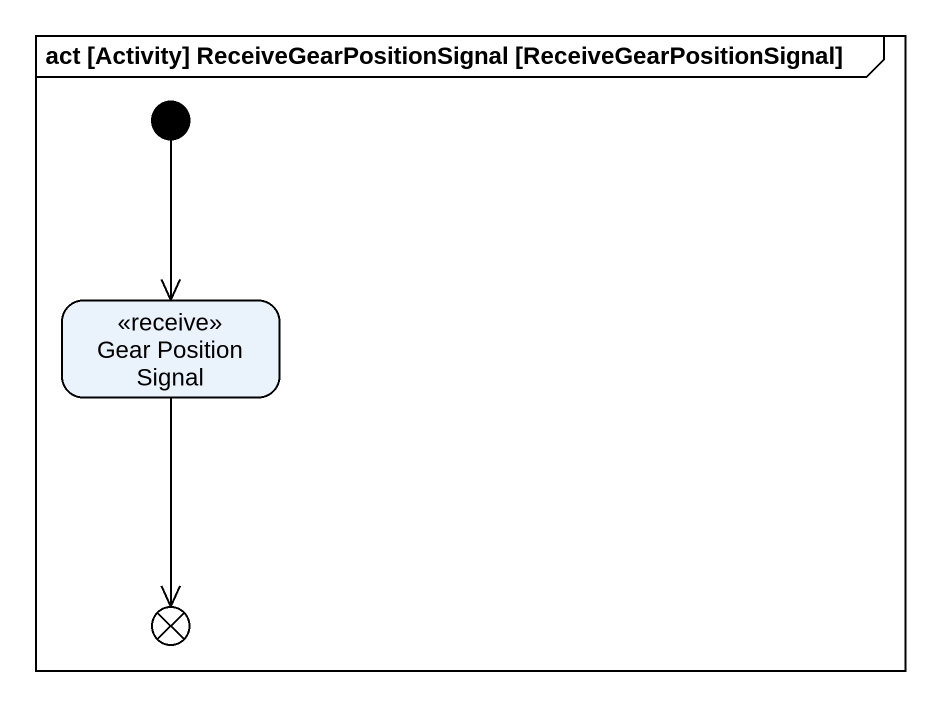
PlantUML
@startuml
mainframe act [Activity] ReceiveGearPositionSignal [ReceiveGearPositionSignal]
hide empty description
state "Gear Position Signal" as Gear_Position_Signal <<receive>>
state flowfinal1 <<end>>
[*] --> Gear_Position_Signal
Gear_Position_Signal --> flowfinal1
@enduml
